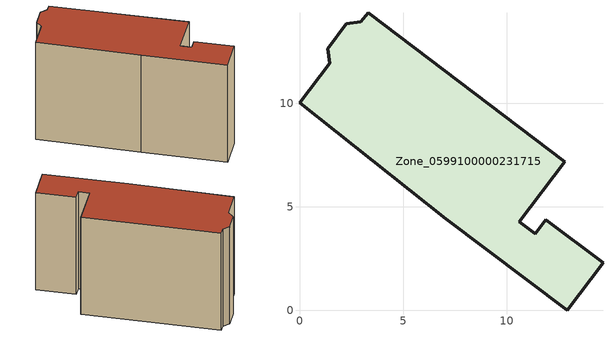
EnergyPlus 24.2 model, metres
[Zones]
Zone_0599100000231715
 floor ground (C_G): 1.47,11.93 1.37,12.64 2.26,13.84 2.96,13.94 3.31,14.38 12.82,7.17 10.62,4.27 11.38,3.7 11.89,4.38 14.66,2.3 12.94,0 7.06,4.42 0,10.02 z0
 wall outside (C_F): 7.06,4.42 12.94,0 14.66,2.3 11.89,4.38 11.38,3.7 10.62,4.27 12.82,7.17 3.31,14.38 2.96,13.94 2.26,13.84 1.37,12.64 1.47,11.93 0,10.02 7.06,4.42 z0:9.74
 roof outside (C_R): 1.47,11.93 0,10.02 7.06,4.42 12.94,0 14.66,2.3 11.89,4.38 11.38,3.7 10.62,4.27 12.82,7.17 3.31,14.38 2.96,13.94 2.26,13.84 1.37,12.64 z9.74
[BUILDING]
Pand.0599100000231715: North Axis=0; Terrain=City; Loads Convergence Tolerance Value=0.04; Temperature Convergence Tolerance Value=0.4; Solar Distribution=FullExterior; Maximum Number of Warmup Days=25; Minimum Number of Warmup Days=1
[Site:Location]
Rotterdam.The.Hague.AP_ZH_NLD Design_Conditions: Latitude=51.96; Longitude=4.45; Time Zone=1; Elevation=-4.5
[SITE:GROUNDTEMPERATURE:BUILDINGSURFACE]
18, 18, 18, 18, 18, 18, 18, 18, 18, 18, 18, 18
[MATERIAL] Thermal Absorptance=0.9; Solar Absorptance=0.7; Visible Absorptance=0.7
Name | Roughness | Thickness | Conductivity | Density | Specific Heat
G.TI.1946 | MediumSmooth | 0.15 | 1 | 540 | 1210
F.TI.1946 | Rough | 0.3 | 0.857143 | 1920 | 840
R.TI.1946 | MediumRough | 0.2 | 0.1 | 1500 | 1000
[CONSTRUCTION]
C_G: G.TI.1946
C_F: F.TI.1946
C_R: R.TI.1946
[ZONE]
Zone_0599100000231715: Type=1; Multiplier=1; Ceiling Height=Autocalculate; Volume=Autocalculate; Floor Area=autocalculate; Part of Total Floor Area=Yes
[ZONEINFILTRATION:DESIGNFLOWRATE]
Infil_Zone_0599100000231715: Zone or ZoneList or Space or SpaceList=Zone_0599100000231715; Schedule=AlwaysOn; Design Flow Rate Calculation Method=Flow/Area; Flow Rate per Floor Area=0.003; Constant Term Coefficient=1; Temperature Term Coefficient=0; Velocity Term Coefficient=0; Velocity Squared Term Coefficient=0
[HVACTEMPLATE:ZONE:IDEALLOADSAIRSYSTEM]
Zone_0599100000231715: Maximum Heating Supply Air Temperature=50; Minimum Cooling Supply Air Temperature=13; Maximum Heating Supply Air Humidity Ratio=0.0156; Minimum Cooling Supply Air Humidity Ratio=0.0077; Heating Limit=NoLimit; Cooling Limit=NoLimit; Dehumidification Control Type=ConstantSensibleHeatRatio; Cooling Sensible Heat Ratio=0.7; Dehumidification Setpoint=60; Humidification Control Type=None; Humidification Setpoint=30; Outdoor Air Method=None; Outdoor Air Flow Rate per Person=0.00944; Outdoor Air Flow Rate per Zone Floor Area=0; Outdoor Air Flow Rate per Zone=0; Demand Controlled Ventilation Type=None; Outdoor Air Economizer Type=NoEconomizer; Heat Recovery Type=None; Sensible Heat Recovery Effectiveness=0.7; Latent Heat Recovery Effectiveness=0.65
[ZONECONTROL:THERMOSTAT]
ThermostatControl_Zone_0599100000231715: Zone or ZoneList=Zone_0599100000231715; Control Type Schedule=DualSetpointControlType; Control 1=Thermostat_Zone_0599100000231715; Temperature Difference Between Cutout And Setpoint=0
[THERMOSTATSETPOINT:DUALSETPOINT]
Thermostat_Zone_0599100000231715: Heating Setpoint Temperature Schedule=HeatingSetpoint_Zone_0599100000231715; Cooling Setpoint Temperature Schedule=CoolingSetpoint_Zone_0599100000231715
[SCHEDULE:COMPACT]
HeatingSetpoint_Zone_0599100000231715: Through: 12/31, For: AllDays, Until: 24:00, 21
CoolingSetpoint_Zone_0599100000231715: Through: 12/31, For: AllDays, Until: 24:00, 24
DualSetpointControlType: Through: 12/31, For: AllDays, Until: 24:00, 4
AlwaysOn: Through: 12/31, For: AllDays, Until: 24:00, 1
